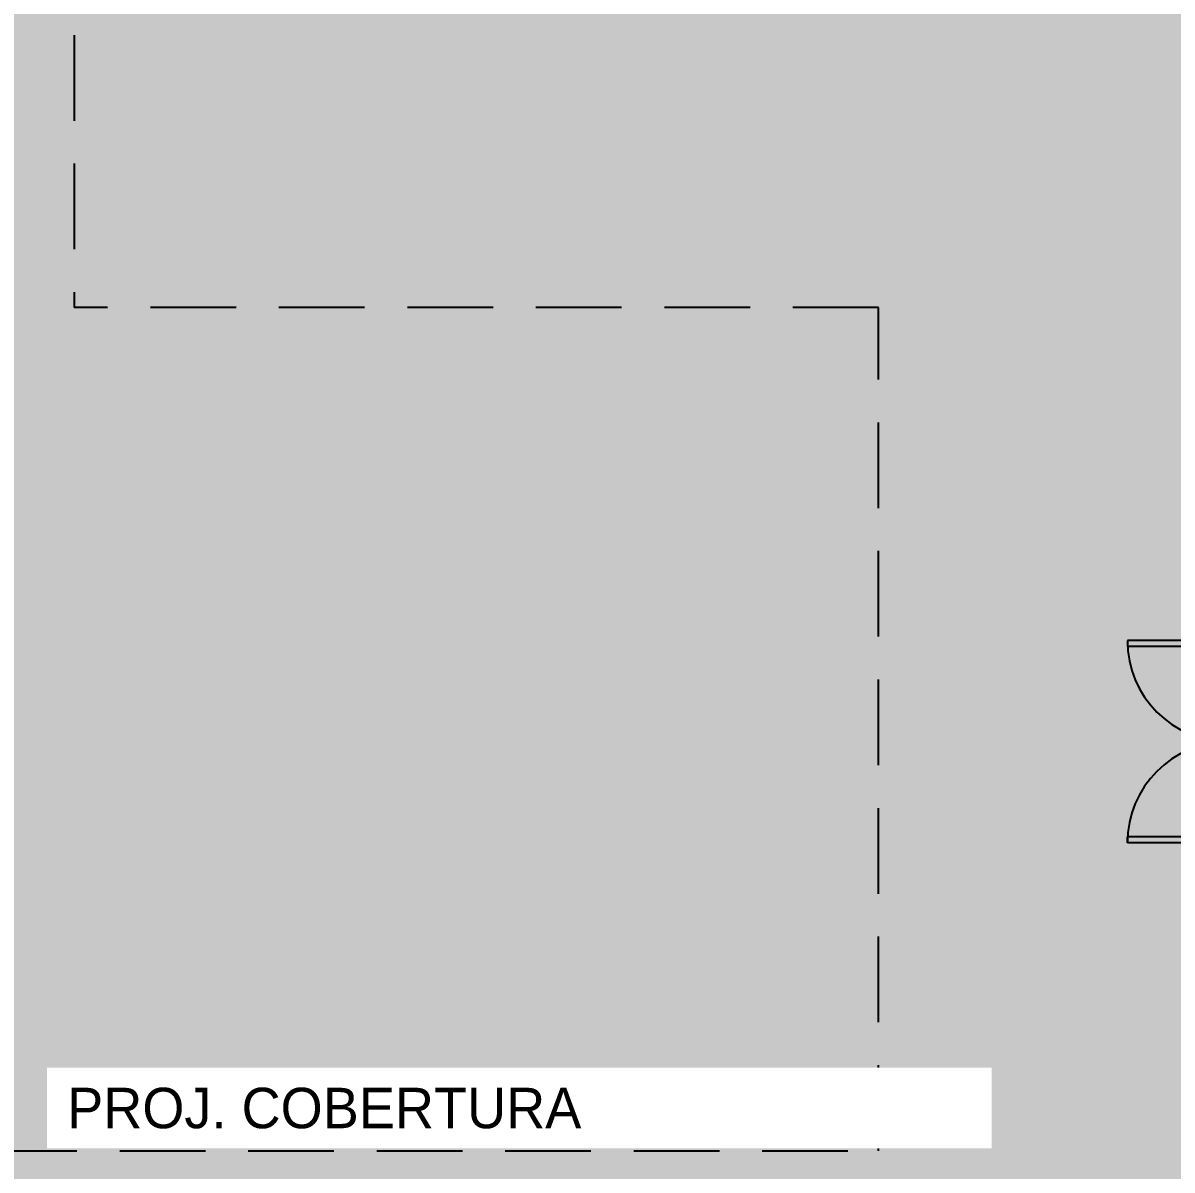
# Model space of a CAD drawing. Header units: centimetres. Extents: x 0 to 1099704, y -139216 to 99734.
# Drawn here: x 852438 to 853119, y -24697 to -24017 of the extents above; entities that cross this region are included whole.
import ezdxf

# ---------------------------------------------------------------- set-up
doc = ezdxf.new("R2010")
doc.units = ezdxf.units.CM
doc.header["$LTSCALE"] = 4
doc.linetypes.add('HIDDENX2', pattern=[19.05, 12.7, -6.35])
for name, color, linetype in [('0.4', 4, 'Continuous'), ('02-CONT', 2, 'Continuous'), ('C-TEXTO-02', 2, 'Continuous')]:
    doc.layers.add(name, color=color, linetype=linetype)
doc.styles.add('Símbolos', font='ERASLGHT.TTF')

# ---------------------------------------------------------------- blocks, each defined once
blk = doc.blocks.new('1_00')
for p, q in [((-129.17, 59.05), (-129.17, 109.05)), ((-129.17, 109.05), (-126.17, 109.05)), ((-126.17, 59.05), (-126.17, 109.05)), ((-29.17, 109.05), (-32.17, 109.05)), ((-32.17, 59.05), (-32.17, 109.05)), ((-29.17, 59.05), (-29.17, 109.05)), ((-129.17, 59.05), (-126.17, 59.05)), ((-29.17, 59.05), (-32.17, 59.05))]:
    blk.add_line(p, q)
at = {"color": 1}
for centre, start, end in [((-129.17, 59.05), 0, 90), ((-29.17, 59.05), 90, 180)]:
    blk.add_arc(centre, 50, start, end, dxfattribs=at)

msp = doc.modelspace()

# ---------------------------------------------------------------- hatches: boundary and pattern name
at = {"layer": '0.4', "true_color": 0xf8f3ec}
h = msp.add_hatch(color=7, dxfattribs=at)
h.dxf.hatch_style = 1
h.paths.add_polyline_path([(861342.461, -28259.322), (861342.461, -19037.773), (839953.654, -19037.773), (839953.654, -28259.322)])

# ---------------------------------------------------------------- linework, layer by layer
at = {"layer": '0.4', "linetype": 'HIDDENX2'}
msp.add_line((852468.217, -22881.112), (852468.217, -24185.58), dxfattribs=at)
msp.add_lwpolyline([(851638.217, -24070.58), (852266.62, -24070.58), (852266.62, -24685.58), (852945.217, -24685.58), (852945.217, -24185.58), (852468.217, -24185.58)], dxfattribs=at)

# ---------------------------------------------------------------- block references
at = {"layer": '02-CONT', "xscale": 1.199999999999995, "yscale": 1.199999999999995, "zscale": 1.199999999999995, "rotation": 90}
msp.add_blockref('1_00', (853223.58, -24348.072), dxfattribs=at)

# ---------------------------------------------------------------- next in the draw order: texts
at = {"layer": 'C-TEXTO-02', "insert": (852464.002, -24648.254), "char_height": 24, "width": 536.35929, "attachment_point": 1, "style": 'Símbolos', "bg_fill": 2}
msp.add_mtext('PROJ. COBERTURA', dxfattribs=at)

doc.saveas('drawing.dxf')
